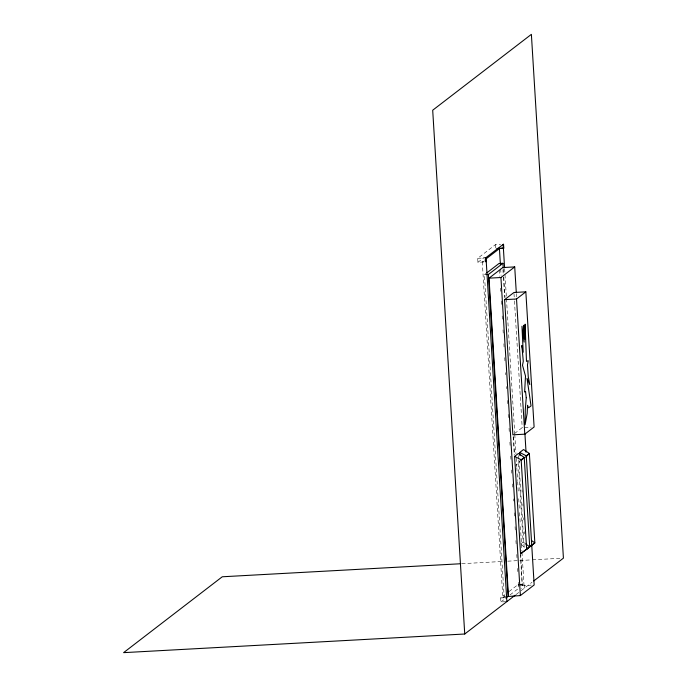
<?xml version="1.0" encoding="UTF-8"?>
<svg xmlns="http://www.w3.org/2000/svg" width="687" height="687" viewBox="0 0 687 687"><rect width="100%" height="100%" fill="white"/><g stroke="black" fill="none" stroke-linecap="round" stroke-linejoin="round"><path stroke-width="0.52" stroke-dasharray="3.44 2.58" d="M521.167 459.766L515.851 465.219L519.793 461.844M483.897 261.962L477.946 262.288L477.705 258.312L495.593 244.555L500.557 244.289M477.946 262.288L484.455 257.282M506.8 597.51L502.832 597.724L482.283 261.781L484.739 259.901M502.832 597.724L504.138 596.72L484.438 274.697L486.053 273.452M514.58 433.523L522.206 427.658L531.128 427.168M520.66 543.941L523.125 542.043L518.307 463.33M505.864 601.683L500.909 601.949L500.66 597.973L504.833 594.77M509.007 591.559L518.178 584.508L524.129 584.182L524.379 588.158L521.399 588.321M500.909 601.949L505.074 598.746M510.08 594.89L518.427 588.484L518.178 584.508M520.368 554.555L522.266 585.616L520.746 554.297M519.982 584.543L524.129 584.182M516.031 594.573L520.205 591.361M521.038 590.717L532.013 582.284M477.705 258.312L485.64 257.874M482.283 261.781L484.266 261.678M484.438 274.697L486.422 274.585M461.819 563.692L503.528 561.408M507.805 561.176L531.334 559.888M532.408 559.828L560.214 558.308M519.664 585.487L522.644 585.324M522.266 585.616L531.197 585.126M504.138 596.72L506.121 596.608M500.66 597.973L506.611 597.647M523.125 542.043L524.774 543.245M521.407 544.602L525.143 547.9M516.349 293.684L516.547 296.896M514.005 293.555L514.391 299.936M514.46 301L522.206 427.658M522.017 489.925L522.146 492.064M522.867 503.837L522.996 505.976M523.717 517.749L523.846 519.896M524.567 531.669L524.696 533.808M518.548 455.601L518.745 458.813M518.814 459.886L524.241 548.724M504.644 268.711L506.405 297.6M506.474 298.665L514.718 433.471M514.786 434.545L515.963 453.798M516.22 458.074L516.744 466.636M516.813 467.71L517.594 480.548M517.663 481.613L518.384 493.386M518.711 498.736L519.303 508.363M519.561 512.639L520.153 522.275M520.411 526.551L521.064 537.251M521.132 538.316L521.914 551.154M521.983 552.228L523.949 584.319M503.27 268.651L503.537 272.928M503.794 277.213L505.039 297.54M513.541 436.614L514.657 454.803M502.944 269.708L503.339 276.131M503.408 277.204L504.653 297.548M513.163 436.76L514.28 454.966M500.677 268.926L501.063 275.35M499.372 269.939L499.767 276.354M500.479 288.128L500.677 291.331M501.27 300.966L501.527 305.243M502.18 315.943L502.377 319.154M503.039 329.846L503.228 333.058M503.889 343.758L504.078 346.969M504.739 357.669L504.936 360.873M505.649 372.646L505.787 374.784M506.499 386.549L506.637 388.687M507.349 400.461L507.547 403.673M508.208 414.364L508.397 417.576M509.058 428.276L509.247 431.488M509.909 442.188L510.098 445.391M510.759 456.091L510.956 459.302M511.609 470.002L511.806 473.206M512.459 483.906L512.657 487.117M513.369 498.882L513.507 501.029M514.228 512.794L514.417 516.006M515.078 526.697L515.267 529.909M515.928 540.609L516.126 543.821M516.779 554.521L516.976 557.724M517.629 568.424L517.826 571.636M518.479 582.336L518.676 585.547M495.593 244.555L495.834 248.531"/><path stroke-width="1.03" d="M521.278 460.367L524.241 457.405L518.419 453.463L514.597 456.4L520.557 553.808L534.838 542.91L529.368 453.463L523.546 449.521L519.724 452.458L519.922 455.67M525.658 457.164L529.368 453.463L526.285 455.824L534.168 584.963L520.377 595.569L508.105 596.505L488.405 274.482L502.944 263.301L503.21 267.578M486.37 258.647L499.432 248.6L503.769 248.101L503.528 244.125L485.64 257.874L485.881 261.85L486.25 261.567M486.86 272.833L498.977 263.516L502.944 263.301M508.474 596.213L489.024 278.166L502.815 267.561L514.718 266.917L516.289 292.619M489.024 278.166L500.926 277.514L514.718 266.917M504.619 299.652L513.936 292.49L525.838 291.838L534.108 427.005L524.791 434.175L512.888 434.819L504.619 299.652L516.521 299L525.838 291.838M521.167 459.766L524.241 457.405L529.711 546.852L526.637 549.214L521.167 459.766L514.597 456.4M520.557 553.808L529.711 546.852L525.598 543.846M525.684 549.866L534.838 542.91L531.54 540.506M505.907 598.102L508.414 596.179M460.754 563.744L222.262 576.779L123.583 652.65L464.738 634.007L515.198 595.208M533.713 580.979L563.417 558.136L531.386 34.35L432.698 110.221L464.738 634.007M496.83 248.479L503.769 248.101M486.422 274.585L488.405 274.482M519.724 452.458L526.285 455.824M524.937 433.969L526.044 452.175M516.521 299L524.791 434.175M503.159 244.409L504.576 267.638M499.432 248.6L500.411 264.65M500.926 277.514L520.377 595.569M486.01 257.591L506.86 601.623M526.251 397.696L525.272 409.89L525.091 424.721L527.161 413.471L527.573 405.27A26.08 2.542 86.9 0 0 528.621 407.752L531.042 405.888L527.015 378.348L529.814 384.6L528.26 376.854L527.47 364.9L528.226 360.692L526.474 361.405L525.126 324.161L524.962 339.12L524.482 338.605L523.666 325.286L524.138 342.135L521.965 326.248L523.219 352.251L521.837 345.518L523.288 361.293L522.506 365.286L525.503 376.012L524.636 392.079L525.555 391.375A26.08 2.542 86.9 0 0 526.251 397.696"/></g></svg>
